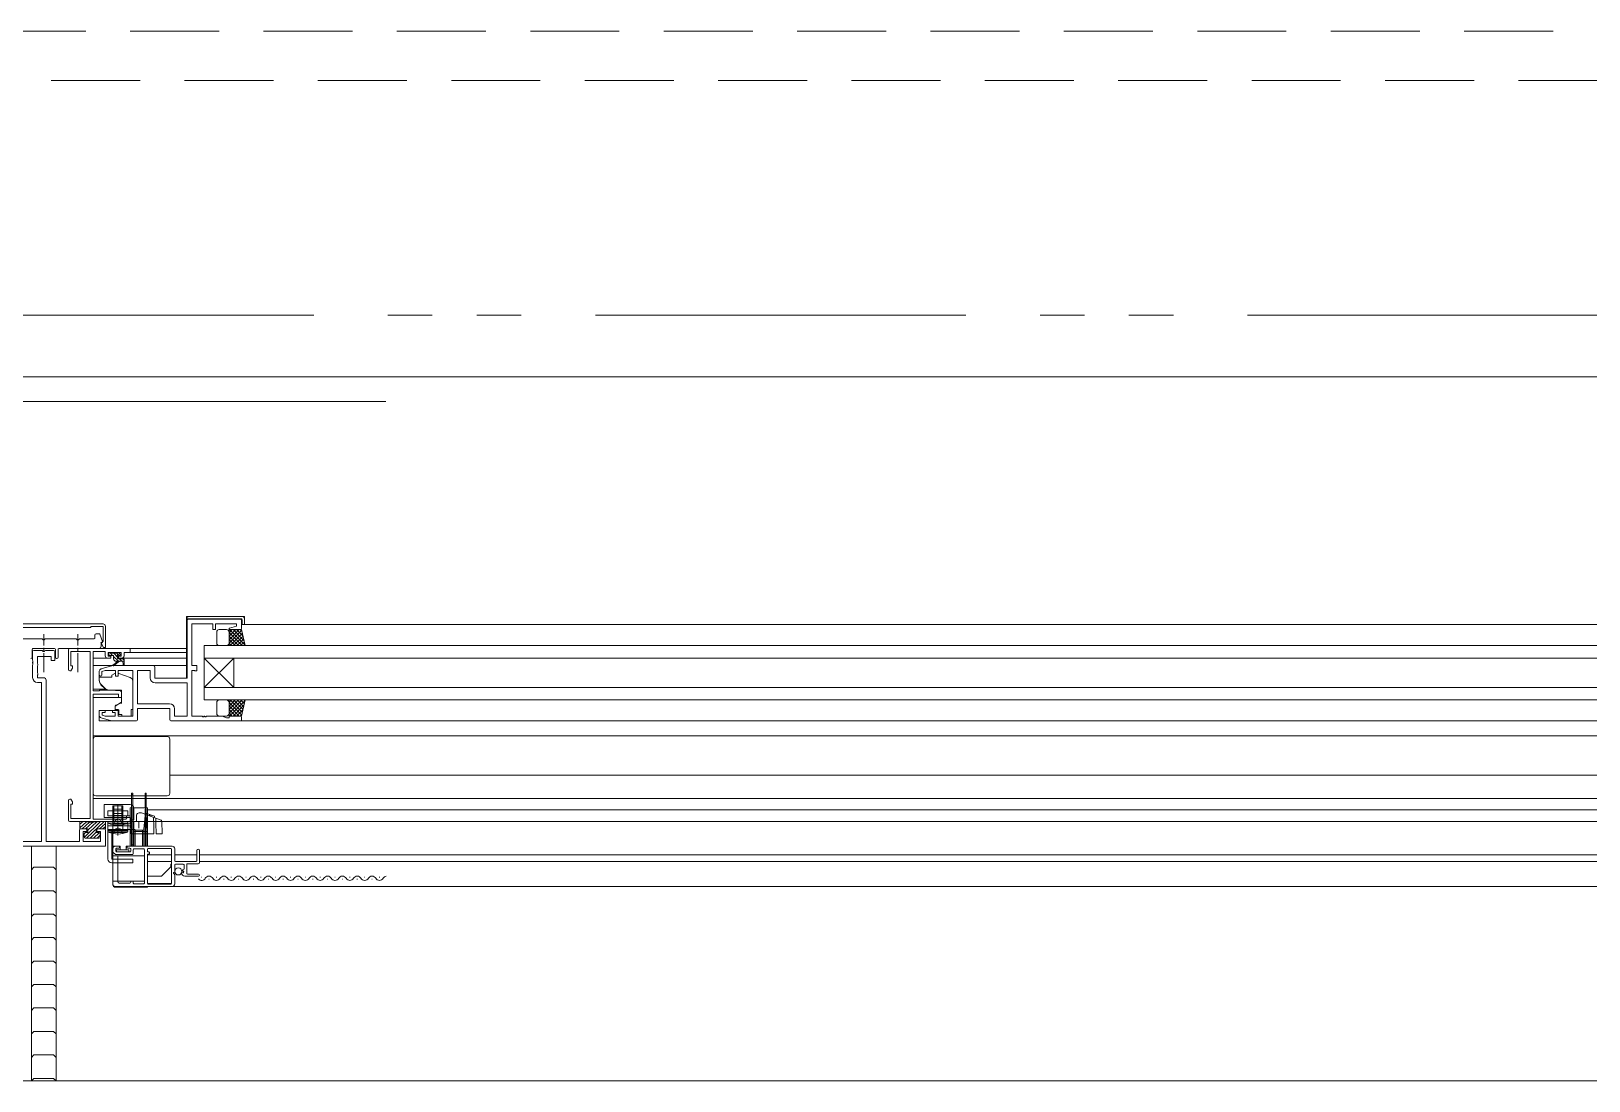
# Model space of a CAD drawing. Units: millimetres at full size. Extents: x -12803 to 120774, y -9413 to 101127.
# Drawn here: x 100269 to 100900, y 6691 to 7116 of the extents above; entities that cross this region are included whole.
import ezdxf

# ---------------------------------------------------------------- set-up
doc = ezdxf.new("R2010")
doc.units = ezdxf.units.MM
doc.header["$LTSCALE"] = 30
doc.linetypes.add('DASHED1', pattern=[1.8, 1.2, -0.6])
doc.linetypes.add('DOUBLE_CHAIN1', pattern=[8.8, 5, -1, 0.6, -0.6, 0.6, -1])
doc.layers.add('0-0_NoName', color=7, linetype='Continuous')
doc.layers.add('2-0_通芯', color=7, linetype='DOUBLE_CHAIN1', lineweight=15)
doc.layers.add('2-A_建具', color=7, linetype='Continuous', lineweight=15)

# ---------------------------------------------------------------- blocks, each defined once
blk = doc.blocks.new('グループ部品-732')
at = {"layer": '2-0_通芯'}
blk.add_line((74361.66, 7001.41), (120774.36, 7001.41), dxfattribs=at)
at = {"layer": '2-A_建具', "linetype": 'DASHED1'}
for p, q in [((98365.36, 7116.41), (102183.36, 7116.41)), ((97739.36, 7096.41), (102809.36, 7096.41))]:
    blk.add_line(p, q, dxfattribs=at)
at = {"layer": '2-A_建具'}
for p, q in [((97739.36, 6976.41), (102809.36, 6976.41)), ((100412.86, 6966.41), (100188.36, 6966.41)), ((100250.36, 6876.41), (100298.36, 6876.41)), ((100293.36, 6875.01), (100255.36, 6875.01)), ((100293.36, 6875.41), (100293.36, 6875.01)), ((100298.36, 6875.41), (100293.36, 6875.41)), ((100298.36, 6869.36), (100298.36, 6875.41)), ((100299.36, 6875.41), (100299.36, 6866.91)), ((100354.36, 6878.41), (100332.16, 6878.41)), ((100353.86, 6878.31), (100332.86, 6878.31)), ((100345.36, 6874.11), (100348.36, 6874.11)), ((100349.36, 6867.61), (100349.36, 6874.11)), ((100349.36, 6869.99), (100353.47, 6874.11)), ((100349.36, 6871.41), (100352.06, 6874.11)), ((100349.36, 6872.82), (100350.64, 6874.11)), ((100349.36, 6874.11), (100354.36, 6874.11)), ((100349.36, 6868.58), (100354.46, 6873.68)), ((100349.58, 6874.11), (100355.79, 6867.91)), ((100351, 6874.11), (100355.36, 6869.74)), ((100352.41, 6874.11), (100354.94, 6871.58)), ((100353.83, 6874.11), (100354.51, 6873.42)), ((100354.36, 6874.61), (100354.36, 6877.81)), ((101471.86, 6876.11), (100354.36, 6876.11)), ((100354.36, 6874.11), (100355.86, 6867.61)), ((100354.66, 6876.11), (100354.66, 6878.11)), ((100261.23, 6870.41), (100273.69, 6870.41)), ((100274.36, 6867.73), (100274.36, 6872.29)), ((100275.03, 6870.41), (100287.49, 6870.41)), ((100288.16, 6867.73), (100288.16, 6872.29)), ((100288.83, 6870.41), (100294.76, 6870.41)), ((100295.06, 6870.71), (100295.06, 6871.91)), ((100295.56, 6872.41), (100296.79, 6872.41)), ((100297.07, 6872.21), (100298.13, 6869.32)), ((100297.45, 6868.83), (100298.36, 6869.36)), ((100298.56, 6866.91), (100297.45, 6868.83)), ((100297.56, 6868.34), (100297.56, 6867.41)), ((100297.91, 6868.71), (100297.71, 6868.6)), ((100339.36, 6845.61), (100339.36, 6867.61)), ((100339.36, 6867.61), (101486.86, 6867.61)), ((100344.36, 6868.61), (100344.36, 6873.11)), ((100348.36, 6867.61), (100345.36, 6867.61)), ((100349.36, 6873.11), (100349.36, 6868.61)), ((100349.36, 6872.92), (100354.67, 6867.61)), ((100349.36, 6871.51), (100353.26, 6867.61)), ((100349.36, 6870.1), (100351.84, 6867.61)), ((100349.36, 6868.68), (100350.43, 6867.61)), ((100349.8, 6867.61), (100354.72, 6872.53)), ((100351.21, 6867.61), (100354.99, 6871.38)), ((100352.63, 6867.61), (100355.25, 6870.23)), ((100354.04, 6867.61), (100355.52, 6869.08)), ((100355.46, 6867.61), (100355.78, 6867.93)), ((100269.66, 6866.11), (100269.66, 6862.91)), ((100278.76, 6866.41), (100269.96, 6866.41)), ((100274.35, 6856.89), (100274.36, 6864.53)), ((100274.36, 6865.53), (100274.36, 6866.73)), ((100279.06, 6862.91), (100279.06, 6866.11)), ((100279.66, 6862.41), (100279.56, 6862.41)), ((100280.16, 6866.11), (100280.16, 6862.91)), ((100296.56, 6866.41), (100280.46, 6866.41)), ((100284.36, 6857.91), (100284.36, 6865.91)), ((100284.86, 6866.41), (100332.16, 6866.41)), ((100288.15, 6856.89), (100288.15, 6864.53)), ((100288.16, 6865.53), (100288.16, 6866.73)), ((100299.36, 6866.91), (100298.56, 6866.91)), ((100300.66, 6863.98), (100300.66, 6864.48)), ((100300.67, 6863.88), (100300.86, 6863.7)), ((100300.96, 6864.78), (100301.46, 6864.78)), ((100302.36, 6863.68), (100300.96, 6863.68)), ((100301.12, 6864.78), (100302.22, 6863.68)), ((100301.66, 6864.58), (100303.76, 6864.58)), ((100304.36, 6861.28), (100302.54, 6859.88)), ((100302.66, 6863.38), (100302.66, 6862.28)), ((100302.66, 6863.25), (100304.62, 6861.28)), ((100302.67, 6864.58), (100304.26, 6862.99)), ((100304.96, 6861.28), (100302.74, 6859.6)), ((100302.81, 6861.74), (100303.12, 6861.44)), ((100303.66, 6861.28), (100306.86, 6861.28)), ((100303.85, 6864.75), (100304.92, 6863.68)), ((100303.96, 6864.78), (100304.56, 6864.78)), ((100304.26, 6863.22), (100304.26, 6862.58)), ((100304.56, 6862.28), (100306.56, 6862.28)), ((100305.06, 6863.68), (100304.72, 6863.68)), ((100304.77, 6864.69), (100305.27, 6864.19)), ((100304.97, 6862.28), (100305.97, 6861.28)), ((100306.32, 6862.28), (100306.86, 6861.74)), ((100306.56, 6860.15), (100306.36, 6861.28)), ((100306.86, 6861.98), (100306.86, 6859.98)), ((100309.36, 6866.41), (100309.36, 6864.81)), ((101486.86, 6862.61), (100339.36, 6862.61)), ((100351.36, 6862.61), (100339.36, 6850.61)), ((100351.36, 6850.61), (100339.36, 6862.61)), ((100351.36, 6862.61), (100351.36, 6850.61)), ((100332.16, 6859.51), (100294.36, 6859.51)), ((100296.86, 6857.27), (100296.86, 6855.71)), ((100296.86, 6853.61), (100296.86, 6854.91)), ((100301.79, 6859.49), (100297.57, 6858.22)), ((100301.79, 6859.49), (100301.93, 6859.51)), ((100303.16, 6856.32), (100301.86, 6855.71)), ((100304.73, 6856.35), (100309.37, 6854.68)), ((100317.43, 6857.58), (100317.43, 6854.58)), ((100332.36, 6859.81), (100332.16, 6859.81)), ((100275.32, 6853.61), (100275.32, 6788.34)), ((100299.48, 6850.01), (100294.36, 6850.01)), ((100299.62, 6849.89), (100297.93, 6851.31)), ((100305.64, 6849.61), (100300.25, 6849.66)), ((100305.86, 6849.61), (100305.86, 6844.71)), ((100339.36, 6850.61), (101486.86, 6850.61)), ((100305.86, 6846.61), (100294.36, 6846.61)), ((100303.59, 6843.53), (100305.59, 6844.26)), ((100339.36, 6845.61), (101486.86, 6845.61)), ((100344.36, 6844.61), (100344.36, 6840.11)), ((100348.36, 6845.61), (100345.36, 6845.61)), ((100349.36, 6840.3), (100354.67, 6845.61)), ((100349.36, 6841.71), (100353.26, 6845.61)), ((100349.36, 6843.12), (100351.84, 6845.61)), ((100349.36, 6845.61), (100349.36, 6838.41)), ((100349.36, 6844.54), (100350.43, 6845.61)), ((100349.36, 6844.64), (100354.46, 6839.54)), ((100349.36, 6840.11), (100349.36, 6844.61)), ((100349.36, 6843.23), (100353.47, 6839.11)), ((100349.36, 6841.81), (100352.06, 6839.11)), ((100349.58, 6839.11), (100355.79, 6845.31)), ((100349.8, 6845.61), (100354.72, 6840.69)), ((100351, 6839.11), (100355.36, 6843.48)), ((100351.21, 6845.61), (100354.99, 6841.84)), ((100352.63, 6845.61), (100355.25, 6842.99)), ((100354.04, 6845.61), (100355.52, 6844.14)), ((100354.36, 6839.11), (100355.86, 6845.61)), ((100355.46, 6845.61), (100355.78, 6845.29)), ((100296.86, 6841.41), (100296.86, 6839.35)), ((100296.86, 6837.11), (100296.86, 6841.41)), ((100296.86, 6837.11), (100311.86, 6837.11)), ((100297.57, 6838.4), (100301.79, 6837.13)), ((100304.49, 6841.71), (100303.56, 6841.71)), ((100304.79, 6839.71), (100304.79, 6841.41)), ((100305.96, 6839.71), (100304.79, 6839.71)), ((100305.96, 6839.04), (100305.96, 6839.71)), ((100309.76, 6841.71), (100310.36, 6841.71)), ((100309.76, 6841.71), (100309.76, 6839.04)), ((100325.86, 6837.11), (100913.11, 6837.11)), ((100339.4, 6839.04), (100339.31, 6839.04)), ((100345.36, 6839.11), (100348.36, 6839.11)), ((100349.36, 6840.4), (100350.64, 6839.11)), ((100349.36, 6839.11), (100354.36, 6839.11)), ((100352.41, 6839.11), (100354.94, 6841.64)), ((100353.83, 6839.11), (100354.51, 6839.8)), ((100354.36, 6837.11), (100354.36, 6838.61)), ((101471.86, 6831.11), (100294.36, 6831.11)), ((100294.38, 6829.81), (100294.38, 6807.81)), ((100324.38, 6830.81), (100295.38, 6830.81)), ((100325.38, 6807.81), (100325.38, 6829.81)), ((101471.86, 6815.21), (100325.38, 6815.21)), ((100284.36, 6796.91), (100284.36, 6804.91)), ((100295.38, 6806.81), (100324.38, 6806.81)), ((100309.86, 6807.91), (100309.86, 6786.41)), ((100309.86, 6807.41), (100310.36, 6807.41)), ((100315.36, 6807.41), (100315.86, 6807.41)), ((100298.83, 6801.74), (100298.86, 6803.24)), ((100298.86, 6798.04), (100298.83, 6801.74)), ((100309.33, 6803.24), (100298.86, 6803.24)), ((100307.83, 6798.04), (100298.86, 6798.04)), ((100300.36, 6800.74), (100300.36, 6798.74)), ((100308.36, 6800.74), (100300.36, 6800.74)), ((100302.36, 6770.81), (100302.36, 6802.81)), ((100306.36, 6802.81), (100302.36, 6802.81)), ((100302.36, 6801.41), (100306.36, 6801.41)), ((100302.36, 6799.61), (100306.36, 6799.61)), ((100302.36, 6799.61), (100302.61, 6799.08)), ((100302.36, 6798.81), (100306.36, 6798.81)), ((100302.71, 6799.61), (100302.62, 6798.98)), ((100302.71, 6802.81), (100302.71, 6799.61)), ((100302.74, 6797.41), (100302.74, 6801.41)), ((100304.36, 6790.68), (100304.36, 6803.11)), ((100305.98, 6797.41), (100305.98, 6801.41)), ((100306, 6799.61), (100306.09, 6798.98)), ((100306.01, 6802.81), (100306.01, 6799.61)), ((100306.36, 6799.61), (100306.1, 6799.08)), ((100306.36, 6802.81), (100306.36, 6792.81)), ((100307.83, 6798.74), (100307.83, 6798.04)), ((100308.16, 6798.01), (100309.36, 6798.01)), ((100308.36, 6800.74), (100308.36, 6798.74)), ((100309.36, 6801.91), (100309.36, 6795.41)), ((100309.86, 6798.91), (100309.36, 6792.91)), ((100310.82, 6793.37), (100310.36, 6798.91)), ((100310.83, 6801.74), (100310.83, 6801.77)), ((100310.86, 6801.91), (100314.86, 6801.91)), ((100311.86, 6796.41), (100311.94, 6798.95)), ((100312.94, 6799.91), (100313.77, 6799.91)), ((100313.94, 6799.88), (100318.91, 6798.07)), ((100315.36, 6798.91), (100314.89, 6793.37)), ((100315.69, 6799.78), (100315.69, 6799.24)), ((100315.69, 6799.78), (100319.17, 6798.51)), ((100315.71, 6799.77), (100315.71, 6799.24)), ((100316.36, 6792.91), (100315.86, 6798.91)), ((100316.36, 6801.91), (100316.36, 6786.41)), ((100913.11, 6801.11), (100316.36, 6801.11)), ((100317.15, 6798.71), (100317.15, 6799.24)), ((100317.71, 6799.04), (100317.71, 6798.51)), ((100318.74, 6797.6), (100318.91, 6798.07)), ((100319.15, 6797.98), (100319.15, 6798.52)), ((100319.17, 6797.98), (100319.17, 6798.51)), ((100319.38, 6797.9), (100321.85, 6797)), ((100284.86, 6796.41), (101489.66, 6796.41)), ((100290.32, 6796.46), (100288.91, 6795.3)), ((100288.91, 6796.46), (100288.91, 6793.41)), ((100290.91, 6796.46), (100288.91, 6796.46)), ((100291.61, 6796.33), (100288.91, 6793.88)), ((100288.91, 6793.41), (100292.21, 6793.41)), ((100289.36, 6793.41), (100291.36, 6793.41)), ((100292.88, 6796.19), (100289.85, 6793.41)), ((100291.28, 6792.01), (100290.66, 6791.39)), ((100290.66, 6791.51), (100290.66, 6790.11)), ((100297.39, 6796.46), (100290.67, 6789.99)), ((100292.21, 6792.01), (100291.16, 6792.01)), ((100294.27, 6796.16), (100291.26, 6793.41)), ((100298.81, 6796.46), (100291.71, 6789.61)), ((100295.79, 6796.28), (100292.21, 6792.94)), ((100292.21, 6793.41), (100292.21, 6792.01)), ((100295.61, 6792.1), (100293.12, 6789.61)), ((100307.56, 6797.41), (100294.36, 6797.41)), ((100296.88, 6791.96), (100294.53, 6789.61)), ((100295.61, 6793.41), (100295.61, 6792.01)), ((100299.36, 6793.41), (100295.61, 6793.41)), ((100295.61, 6792.01), (100296.66, 6792.01)), ((100296.36, 6793.41), (100298.86, 6793.41)), ((100296.91, 6796.46), (100299.36, 6796.46)), ((100299.36, 6795.54), (100296.92, 6793.41)), ((100297.16, 6791.51), (100297.16, 6790.11)), ((100299.36, 6794.43), (100298.33, 6793.41)), ((100299.36, 6796.46), (100299.36, 6793.41)), ((100300.36, 6781.21), (100300.36, 6796.41)), ((100300.36, 6796.41), (100300.41, 6795.77)), ((100300.36, 6794.71), (100309.36, 6794.71)), ((100311.36, 6793.21), (100300.36, 6793.21)), ((100308.36, 6792.81), (100300.36, 6792.81)), ((100308.3, 6795.77), (100300.41, 6795.77)), ((100307.86, 6791.91), (100300.86, 6791.91)), ((100301.86, 6793.21), (100301.86, 6781.21)), ((100302.36, 6797.41), (100302.61, 6796.68)), ((100302.36, 6795.41), (100309.36, 6795.41)), ((100302.74, 6797.41), (100302.62, 6796.58)), ((100305.98, 6797.41), (100306.09, 6796.58)), ((100306.36, 6797.41), (100306.1, 6796.68)), ((100308.36, 6796.41), (100308.3, 6795.77)), ((100308.36, 6792.81), (100308.3, 6792.17)), ((100308.36, 6796.41), (100308.36, 6792.41)), ((100309.36, 6794.71), (100309.36, 6793.21)), ((100309.36, 6786.41), (100309.36, 6792.91)), ((100309.86, 6792.41), (100309.36, 6792.41)), ((100309.72, 6791.41), (100309.69, 6793.21)), ((100309.72, 6791.41), (100318.98, 6791.41)), ((100315.36, 6792.41), (100310.36, 6792.41)), ((100310.82, 6793.37), (100310.82, 6786.41)), ((100310.86, 6796.11), (100310.86, 6793.71)), ((100314.4, 6792.91), (100311.32, 6792.91)), ((100311.32, 6786.41), (100311.32, 6792.91)), ((100312.86, 6796.39), (100311.86, 6796.43)), ((100312.86, 6796.39), (100312.85, 6796.11)), ((100312.86, 6796.39), (100312.86, 6793.71)), ((100314.4, 6792.91), (100314.4, 6786.41)), ((100314.89, 6786.41), (100314.89, 6793.37)), ((100316.36, 6792.41), (100315.86, 6792.41)), ((100319.9, 6791.41), (100322.36, 6791.41)), ((100322.36, 6791.41), (100322.18, 6796.56)), ((100269.36, 6786.41), (100269.36, 6691.41)), ((100281.36, 6786.41), (100272.36, 6786.41)), ((100279.36, 6786.41), (100279.36, 6691.41)), ((100291.16, 6789.61), (100296.66, 6789.61)), ((100297.16, 6790.82), (100295.95, 6789.61)), ((100305.36, 6786.41), (100302.36, 6786.41)), ((100303.56, 6785.31), (100303.56, 6784.41)), ((100304.76, 6785.61), (100303.86, 6785.61)), ((100305.06, 6786.11), (100305.06, 6785.91)), ((100305.36, 6784.96), (100305.36, 6786.41)), ((100307.76, 6786.41), (100326.36, 6786.41)), ((100307.76, 6786.41), (100307.76, 6784.96)), ((100308.06, 6785.91), (100308.06, 6786.11)), ((100309.26, 6785.61), (100308.36, 6785.61)), ((100309.56, 6784.41), (100309.56, 6785.31)), ((100310.36, 6786.91), (100309.86, 6786.91)), ((100314.86, 6785.31), (100310.86, 6785.31)), ((100315.86, 6786.91), (100315.36, 6786.91)), ((100316.36, 6785.21), (100316.36, 6784.31)), ((100325.76, 6785.51), (100316.66, 6785.51)), ((100326.06, 6771.31), (100326.06, 6785.21)), ((100327.36, 6785.41), (100327.36, 6780.51)), ((100301.86, 6781.21), (100310.36, 6781.21)), ((100301.86, 6779.71), (100310.36, 6779.71)), ((100315.16, 6782.51), (100302.36, 6782.51)), ((100304.36, 6782.51), (100304.36, 6772.31)), ((100308.81, 6784.96), (100308.81, 6784.11)), ((100310.36, 6779.71), (100310.36, 6781.21)), ((100310.56, 6785.01), (100310.56, 6783.31)), ((100315.16, 6785.01), (100315.16, 6771.51)), ((100326.06, 6780.21), (100316.35, 6780.21)), ((100316.36, 6783.01), (100316.36, 6771.31)), ((100326.06, 6782.91), (100316.36, 6782.91)), ((100316.56, 6784.11), (100316.86, 6784.11)), ((100316.86, 6783.21), (100316.56, 6783.21)), ((100317.16, 6783.81), (100317.16, 6783.51)), ((100325.76, 6779.11), (100325.76, 6778.11)), ((100325.76, 6779.11), (100326.06, 6779.11)), ((100336.36, 6782.91), (100327.36, 6782.91)), ((100327.36, 6778.81), (100327.36, 6776.11)), ((100327.66, 6780.21), (100336.06, 6780.21)), ((100330.86, 6779.11), (100327.66, 6779.11)), ((100331.16, 6777.21), (100331.16, 6778.81)), ((100332.26, 6779.01), (100332.26, 6775.41)), ((100336.86, 6779.31), (100332.56, 6779.31)), ((100336.36, 6780.51), (100336.36, 6784.71)), ((100337.36, 6784.71), (100337.36, 6779.81)), ((101474.86, 6782.91), (100337.36, 6782.91)), ((101474.86, 6780.21), (100337.36, 6780.21)), ((100270.36, 6777.91), (100269.36, 6776.91)), ((100270.36, 6777.91), (100278.36, 6777.91)), ((100279.36, 6776.91), (100278.36, 6777.91)), ((100321.96, 6774.31), (100316.35, 6774.31)), ((100325.76, 6778.11), (100321.96, 6774.31)), ((100326.9, 6775.48), (100327.29, 6775.03)), ((100327.36, 6774.83), (100327.36, 6771.11)), ((100330.41, 6775.7), (100330.65, 6775.64)), ((100330.94, 6776.14), (100330.51, 6776.57)), ((100330.66, 6776.91), (100330.86, 6776.91)), ((100336.96, 6774.31), (100331.45, 6774.31)), ((100332.56, 6775.11), (100336.96, 6775.11)), ((100338.36, 6773.81), (100338.16, 6773.81)), ((100341.36, 6773.05), (100341.16, 6773.05)), ((100344.36, 6773.81), (100344.16, 6773.81)), ((100347.36, 6773.05), (100347.16, 6773.05)), ((100350.36, 6773.81), (100350.16, 6773.81)), ((100353.36, 6773.05), (100353.16, 6773.05)), ((100356.36, 6773.81), (100356.16, 6773.81)), ((100359.36, 6773.05), (100359.16, 6773.05)), ((100362.36, 6773.81), (100362.16, 6773.81)), ((100365.36, 6773.05), (100365.16, 6773.05)), ((100368.36, 6773.81), (100368.16, 6773.81)), ((100371.36, 6773.05), (100371.16, 6773.05)), ((100374.36, 6773.81), (100374.16, 6773.81)), ((100377.36, 6773.05), (100377.16, 6773.05)), ((100380.36, 6773.81), (100380.16, 6773.81)), ((100383.36, 6773.05), (100383.16, 6773.05)), ((100386.36, 6773.81), (100386.16, 6773.81)), ((100389.36, 6773.05), (100389.16, 6773.05)), ((100392.36, 6773.81), (100392.16, 6773.81)), ((100395.36, 6773.05), (100395.16, 6773.05)), ((100398.36, 6773.81), (100398.16, 6773.81)), ((100401.36, 6773.05), (100401.16, 6773.05)), ((100404.36, 6773.81), (100404.16, 6773.81)), ((100407.36, 6773.05), (100407.16, 6773.05)), ((100410.36, 6773.81), (100410.16, 6773.81)), ((100270.36, 6768.41), (100269.36, 6767.41)), ((100270.36, 6768.41), (100278.36, 6768.41)), ((100279.36, 6767.41), (100278.36, 6768.41)), ((100315.16, 6772.31), (100302.36, 6772.31)), ((101508.86, 6770.11), (100303.36, 6770.11)), ((100316.36, 6769.81), (100303.36, 6769.81)), ((100304.86, 6771.51), (100309.26, 6771.51)), ((100309.56, 6771.81), (100309.56, 6772.01)), ((100310.56, 6772.01), (100310.56, 6771.51)), ((100310.86, 6771.21), (100314.86, 6771.21)), ((100326.06, 6771.31), (100316.35, 6771.31)), ((100316.36, 6770.11), (100316.36, 6769.81)), ((100316.66, 6771.01), (100325.76, 6771.01)), ((100270.36, 6758.91), (100269.36, 6757.91)), ((100270.36, 6758.91), (100278.36, 6758.91)), ((100279.36, 6757.91), (100278.36, 6758.91)), ((100270.36, 6749.41), (100269.36, 6748.41)), ((100270.36, 6749.41), (100278.36, 6749.41)), ((100279.36, 6748.41), (100278.36, 6749.41)), ((100270.36, 6739.91), (100269.36, 6738.91)), ((100270.36, 6739.91), (100278.36, 6739.91)), ((100279.36, 6738.91), (100278.36, 6739.91)), ((100270.36, 6730.41), (100269.36, 6729.41)), ((100270.36, 6730.41), (100278.36, 6730.41)), ((100279.36, 6729.41), (100278.36, 6730.41)), ((100270.36, 6720.91), (100269.36, 6719.91)), ((100270.36, 6720.91), (100278.36, 6720.91)), ((100279.36, 6719.91), (100278.36, 6720.91)), ((100270.36, 6711.41), (100269.36, 6710.41)), ((100270.36, 6711.41), (100278.36, 6711.41)), ((100279.36, 6710.41), (100278.36, 6711.41)), ((100270.36, 6701.91), (100269.36, 6700.91)), ((100270.36, 6701.91), (100278.36, 6701.91)), ((100279.36, 6700.91), (100278.36, 6701.91)), ((102567.86, 6691.41), (97980.86, 6691.41)), ((100270.36, 6692.41), (100269.36, 6691.41)), ((100270.36, 6692.41), (100278.36, 6692.41)), ((100279.36, 6691.41), (100278.36, 6692.41))]:
    blk.add_line(p, q, dxfattribs=at)
for points in [[(100332.36, 6877.81), (100332.36, 6854.51), (100319.36, 6854.51), (100319.36, 6859.01)], [(100332.16, 6854.51), (100332.16, 6879.41), (100355.66, 6879.41), (100355.66, 6876.11)], [(100335.56, 6857.41), (100336.36, 6857.41), (100336.36, 6859.51), (100334.36, 6859.51), (100334.36, 6876.38), (100342.86, 6876.38), (100342.86, 6874.11), (100343.86, 6874.11), (100343.86, 6876.38), (100352.43, 6876.38), (100352.43, 6875.46), (100349.58, 6874.7)], [(100269.86, 6854.68), (100269.86, 6859.75), (100269.98, 6859.94), (100269.98, 6860.48), (100269.86, 6860.67), (100269.86, 6860.75), (100269.98, 6860.94), (100269.98, 6861.48), (100269.86, 6861.67), (100269.86, 6865.21)], [(100270.36, 6865.71), (100273.69, 6865.71), (100273.88, 6865.57)], [(100278.86, 6865.21), (100278.86, 6861.61), (100277.36, 6861.61), (100277.36, 6863.21), (100271.79, 6863.21), (100271.79, 6860.35), (100271.95, 6860.16), (100271.95, 6859.66), (100271.79, 6859.47), (100271.79, 6856.55), (100271.95, 6856.36), (100271.95, 6855.86), (100271.79, 6855.67), (100271.79, 6854.61), (100274.32, 6854.61)], [(100274.84, 6865.57), (100275.03, 6865.71), (100278.36, 6865.71)], [(100284.86, 6805.41), (100285.36, 6805.41), (100285.96, 6804.37), (100285.96, 6803.41), (100285.26, 6803.41), (100285.26, 6797.61), (100293.16, 6797.61), (100293.16, 6865.21), (100285.26, 6865.21), (100285.26, 6859.41), (100285.96, 6859.41), (100285.96, 6858.45), (100285.36, 6857.41), (100284.86, 6857.41)], [(100299.26, 6863.51), (100299.26, 6865.21), (100294.36, 6865.21), (100294.36, 6849.31), (100296.67, 6849.31)], [(100332.16, 6862.51), (100304.56, 6862.51), (100304.56, 6863.31), (100305.66, 6863.31), (100305.66, 6864.81), (100300.46, 6864.81), (100300.46, 6863.31), (100301.56, 6863.31), (100301.56, 6862.51), (100294.36, 6862.51)], [(100332.16, 6864.81), (100306.86, 6864.81), (100306.86, 6863.51)], [(100305.86, 6849.61), (100300.25, 6849.66), (100299.48, 6850.01), (100297.14, 6852.34), (100296.86, 6853.6), (100296.86, 6857.27), (100297.05, 6857.86), (100297.57, 6858.22)], [(100297.86, 6855.71), (100297.86, 6857.16), (100299.25, 6857.58), (100303.46, 6857.58), (100303.46, 6855.21), (100304.46, 6855.21), (100304.46, 6857.58), (100310.36, 6857.58), (100310.36, 6839.04), (100304.46, 6839.04), (100304.46, 6841.41), (100296.86, 6841.41)], [(100296.86, 6854.91), (100301.86, 6854.91), (100301.86, 6855.71)], [(100325.29, 6844.04), (100312.29, 6844.04), (100312.29, 6857.58), (100317.43, 6857.58)], [(100318.86, 6859.51), (100319.21, 6859.36), (100319.36, 6859.01)], [(100338.4, 6839.04), (100334.36, 6839.04), (100334.36, 6857.58), (100335.23, 6857.58)], [(100259.86, 6792.91), (100259.86, 6788.34), (100273.39, 6788.34), (100273.39, 6852.68), (100271.86, 6852.68)], [(100297.06, 6849.61), (100301.36, 6849.61), (100305.4, 6849.26)], [(100319.43, 6852.58), (100332.36, 6852.58), (100332.36, 6839.04), (100327.29, 6839.04), (100327.29, 6842.04)], [(100304.66, 6846.61), (100304.66, 6847.91), (100294.36, 6847.91), (100294.36, 6797.41)], [(100303.26, 6841.41), (100303.26, 6843.06), (100305.86, 6844.71)], [(100312.36, 6837.61), (100312.36, 6842.11), (100325.36, 6842.11), (100325.36, 6837.61)], [(100302.16, 6841.41), (100302.16, 6840.61), (100303.26, 6840.61), (100303.26, 6839.04), (100299.25, 6839.04), (100298.06, 6839.4), (100298.06, 6840.61), (100299.16, 6840.61), (100299.16, 6841.41)], [(100312.36, 6837.61), (100312.21, 6837.26), (100311.86, 6837.11)], [(100325.86, 6837.11), (100325.5, 6837.26), (100325.36, 6837.61)], [(100349.36, 6838.41), (100348.36, 6838.41), (100346.63, 6839.04), (100340.31, 6839.04)], [(100294.36, 6805.71), (101489.86, 6805.71), (101489.86, 6789.61)], [(100310.36, 6786.41), (100310.36, 6807.91), (100309.86, 6807.91)], [(100315.86, 6786.41), (100315.86, 6807.91), (100315.36, 6807.91), (100315.36, 6786.41)], [(100300.36, 6798.74), (100309.36, 6798.74), (100309.37, 6797.04), (100310.79, 6797.04), (100310.83, 6801.74)], [(100307.83, 6798.72), (100308.33, 6798.72), (100308.33, 6798.74)], [(100299.36, 6792.91), (100299.36, 6786.41), (100249.36, 6786.41)], [(100275.32, 6788.34), (100288.86, 6788.34), (100288.86, 6792.91)], [(100291.86, 6792.91), (100291.86, 6792.41), (100290.36, 6792.41), (100290.36, 6788.34), (100297.36, 6788.34), (100297.36, 6792.41), (100295.86, 6792.41), (100295.86, 6792.91)], [(100300.36, 6792.81), (100300.41, 6792.17), (100308.3, 6792.17)], [(100302.36, 6795.12), (100303.21, 6796.85), (100304.36, 6797.46)], [(100302.36, 6791.52), (100303.21, 6793.25), (100304.36, 6793.86)], [(100306.36, 6795.12), (100305.5, 6796.85), (100304.36, 6797.46)], [(100306.36, 6791.52), (100305.5, 6793.25), (100304.36, 6793.86)], [(100318.98, 6791.41), (100318.86, 6794.63), (100318.74, 6797.6)], [(100319.67, 6797.45), (100319.73, 6795.8), (100319.9, 6791.41)], [(100310.26, 6783.01), (100303.36, 6783.01), (100302.36, 6784.01)], [(100309.26, 6784.11), (100303.81, 6784.11), (100303.81, 6784.96), (100308.81, 6784.96)]]:
    blk.add_lwpolyline(points, dxfattribs=at)
blk.add_circle((100328.84, 6776.21), 1.45, dxfattribs=at)
for centre, radius, start, end in [((100298.36, 6875.41), 1, 0.00087, 90), ((100333.16, 6878.41), 1, 90, 179.99999), ((100332.86, 6877.81), 0.5, 90, 180), ((100345.36, 6873.11), 1, 89.9999, 179.9999), ((100348.36, 6873.11), 1, 359.9999, 89.9999), ((100349.66, 6874.41), 0.3, 105, 270), ((100353.86, 6877.81), 0.5, 0, 90), ((100353.86, 6874.61), 0.5, 270, 0), ((100354.36, 6878.11), 0.3, 0, 90), ((100354.66, 6878.41), 1, 0, 90), ((100273.69, 6870.21), 0.2, 16.60294, 90), ((100274.36, 6870.41), 0.5, 196.5981, 343.3939), ((100275.03, 6870.21), 0.2, 90, 163.39706), ((100287.49, 6870.21), 0.2, 16.60294, 90), ((100288.16, 6870.41), 0.5, 196.6061, 343.4019), ((100288.83, 6870.21), 0.2, 90, 163.39706), ((100294.76, 6870.71), 0.3, 270, 0), ((100295.56, 6871.91), 0.5, 90, 179.99999), ((100296.56, 6867.41), 1, 270, 0), ((100296.79, 6872.11), 0.3, 19.9968, 90), ((100297.86, 6868.34), 0.3, 120.02532, 179.99709), ((100297.66, 6869.14), 0.5, 299.99993, 19.99625), ((100345.36, 6868.61), 1, 179.9999, 269.9999), ((100348.36, 6868.61), 1, 269.9999, 359.9999), ((100269.16, 6862.91), 0.5, 270, 0), ((100269.96, 6866.11), 0.3, 90, 180), ((100270.36, 6865.21), 0.5, 90, 180), ((100274.36, 6865.71), 0.5, 196.60155, 343.39845), ((100278.36, 6865.21), 0.5, 0, 90), ((100278.76, 6866.11), 0.3, 0, 90), ((100279.56, 6862.91), 0.5, 180, 270), ((100279.66, 6862.91), 0.5, 270, 0), ((100280.46, 6866.11), 0.3, 90, 180), ((100284.86, 6865.91), 0.5, 90, 180), ((100300.26, 6863.51), 1, 180, 270), ((100300.96, 6864.48), 0.3, 90, 180), ((100300.96, 6863.98), 0.3, 180, 270), ((100301.46, 6864.58), 0.2, 0, 90), ((100302.36, 6863.38), 0.3, 0, 90), ((100303.66, 6862.28), 1, 180, 270), ((100303.96, 6864.58), 0.2, 90, 180), ((100304.26, 6863.68), 0.25, 33.05573, 236.94427), ((100303.96, 6863.22), 0.3, 0, 56.94427), ((100304.56, 6862.58), 0.3, 180, 270), ((100304.72, 6863.98), 0.3, 213.05573, 270), ((100304.56, 6864.48), 0.3, 45, 90), ((100305.06, 6863.98), 0.3, 270, 45), ((100305.86, 6863.51), 1, 270, 0), ((100306.56, 6861.98), 0.3, 0, 90), ((100271.86, 6854.68), 2, 180, 270), ((100274.32, 6853.61), 1, 0, 90), ((100284.86, 6857.91), 0.5, 180, 270), ((100297.86, 6857.27), 1, 106.69924, 180), ((100297.36, 6855.71), 0.5, 180, 0), ((100301.93, 6859.01), 0.5, 90, 106.69924), ((100302.56, 6859.68), 0.2, 95.58289, 335.58289), ((100303.59, 6855.41), 1, 97.40692, 115), ((100304.39, 6855.41), 1, 70.14674, 86.11316), ((100306.66, 6859.98), 0.2, 120, 0), ((100308.86, 6853.27), 1.5, 0, 70.14674), ((100319.43, 6854.58), 2, 180, 270), ((100318.86, 6859.01), 0.5, 0, 90), ((100335.23, 6857.38), 0.2, 35.09963, 90), ((100335.56, 6857.61), 0.2, 215.09963, 270), ((100296.67, 6849.51), 0.2, 270, 345.52249), ((100299.86, 6853.61), 3, 180.00001, 230), ((100297.06, 6849.41), 0.2, 90, 165.52249), ((100300.26, 6850.66), 1, 230, 269.5), ((100305.36, 6848.76), 0.5, 0, 85), ((100305.56, 6849.31), 0.3, 0, 89.5), ((100303.76, 6843.06), 0.5, 110, 180), ((100303.56, 6842.01), 0.3, 180.00001, 270), ((100305.36, 6844.71), 0.5, 290, 0), ((100325.29, 6842.04), 2, 0, 90), ((100345.36, 6844.61), 1, 90.0001, 180.0001), ((100348.36, 6844.61), 1, 0.0001, 90.0001), ((100297.86, 6839.35), 1, 180, 253.30076), ((100301.93, 6837.61), 0.5, 253.30076, 270), ((100304.49, 6841.41), 0.3, 0, 90), ((100311.86, 6837.61), 0.5, 270, 0), ((100325.86, 6837.61), 0.5, 180, 270), ((100338.4, 6838.84), 0.2, 23.57818, 90), ((100338.86, 6839.04), 0.3, 203.57818, 336.42182), ((100339.31, 6838.84), 0.2, 90, 156.42182), ((100339.4, 6838.84), 0.2, 23.57818, 90), ((100339.86, 6839.04), 0.3, 203.57818, 336.42182), ((100340.31, 6838.84), 0.2, 90, 156.42182), ((100345.36, 6840.11), 1, 180.0001, 270.0001), ((100348.36, 6840.11), 1, 270.0001, 0.0001), ((100353.86, 6838.61), 0.5, 0, 90), ((100295.38, 6829.81), 1, 90, 179.99999), ((100324.38, 6829.81), 1, 0, 90), ((100284.86, 6804.91), 0.5, 90, 180), ((100295.38, 6807.81), 1, 180, 270), ((100324.38, 6807.81), 1, 270, 0), ((100302.43, 6799.01), 0.2, 270, 19.42185), ((100306.29, 6799.01), 0.2, 160.57815, 270), ((100307.56, 6797.71), 0.3, 270, 0), ((100308.16, 6797.71), 0.3, 90, 180), ((100309.33, 6801.74), 1.5, 1, 90), ((100309.36, 6802.41), 0.5, 270, 0), ((100310.86, 6802.41), 0.5, 180, 270), ((100312.94, 6798.91), 1, 90, 178), ((100313.77, 6799.41), 0.5, 70, 90), ((100314.86, 6802.41), 0.5, 270, 0), ((100316.36, 6802.41), 0.5, 180, 270), ((100319.21, 6797.48), 0.457, 356.53576, 68.26228), ((100284.86, 6796.91), 0.5, 180, 270), ((100289.36, 6792.91), 0.5, 90, 180), ((100291.16, 6791.51), 0.5, 90, 180), ((100293.89, 6811.16), 15, 258.52158, 270.05735), ((100291.36, 6792.91), 0.5, 0, 90), ((100293.92, 6811.16), 15, 269.94259, 281.47842), ((100296.36, 6792.91), 0.5, 90, 180), ((100296.66, 6791.51), 0.5, 0, 90), ((100298.86, 6792.91), 0.5, 0, 90), ((100300.86, 6792.41), 0.5, 180, 270), ((100304.36, 6804.41), 9.5, 245.47227, 294.52773), ((100304.36, 6800.81), 9.5, 245.47227, 294.52773), ((100302.43, 6796.61), 0.2, 270, 19.42185), ((100306.29, 6796.61), 0.2, 160.57815, 270), ((100307.86, 6792.41), 0.5, 270, 0), ((100310.36, 6793.71), 0.5, 270, 0), ((100310.56, 6796.11), 0.3, 0, 90), ((100311.32, 6793.41), 0.5, 184.76364, 270), ((100314.4, 6793.41), 0.5, 270, 355.23636), ((100321.68, 6796.53), 0.5, 3.12042, 70), ((100291.16, 6790.11), 0.5, 180, 270), ((100296.66, 6790.11), 0.5, 270, 0), ((100303.36, 6785.41), 1, 90, 180), ((100303.86, 6785.31), 0.3, 90, 180), ((100304.76, 6786.11), 0.3, 0, 90), ((100304.76, 6785.91), 0.3, 270, 0), ((100308.36, 6786.11), 0.3, 90, 180), ((100308.36, 6785.91), 0.3, 180, 270), ((100309.26, 6785.31), 0.3, 0, 90), ((100310.86, 6785.01), 0.3, 90, 180), ((100314.86, 6785.01), 0.3, 0, 90), ((100316.66, 6785.21), 0.3, 90, 180), ((100325.76, 6785.21), 0.3, 0, 90), ((100326.36, 6785.41), 1, 0, 90), ((100336.86, 6784.71), 0.5, 0, 180), ((100301.86, 6781.21), 1.5, 180, 270), ((100303.86, 6784.41), 0.3, 180, 270), ((100309.26, 6784.41), 0.3, 270, 0), ((100310.26, 6783.31), 0.3, 270, 0), ((100316.56, 6784.31), 0.2, 180, 270), ((100316.56, 6783.01), 0.2, 90, 180), ((100316.86, 6783.81), 0.3, 0, 90), ((100316.86, 6783.51), 0.3, 270, 0), ((100327.66, 6780.51), 0.3, 180, 270), ((100327.66, 6778.81), 0.3, 90, 180), ((100330.86, 6778.81), 0.3, 0, 90), ((100332.56, 6779.01), 0.3, 90, 180), ((100336.06, 6780.51), 0.3, 270, 0), ((100336.86, 6779.81), 0.5, 270, 0), ((100327.06, 6775.61), 0.2, 90, 220), ((100327.06, 6776.11), 0.3, 270, 0), ((100327.06, 6774.83), 0.3, 0, 40), ((100330.36, 6775.51), 0.2, 75, 185.21591), ((100331.45, 6775.61), 1.3, 185.21591, 270), ((100330.66, 6776.71), 0.2, 90, 225), ((100330.73, 6775.93), 0.3, 255, 45), ((100330.86, 6777.21), 0.3, 270, 0), ((100332.56, 6775.41), 0.3, 180, 270), ((100336.96, 6774.71), 0.4, 270, 90), ((100338.26, 6774.27), 1.72, 220.84223, 330.79746), ((100341.26, 6772.59), 1.72, 29.20254, 150.79746), ((100344.26, 6774.27), 1.72, 209.20254, 330.79746), ((100347.26, 6772.59), 1.72, 29.20254, 150.79746), ((100350.26, 6774.27), 1.72, 209.20254, 330.79746), ((100353.26, 6772.59), 1.72, 29.20254, 150.79746), ((100356.26, 6774.27), 1.72, 209.20254, 330.79746), ((100359.26, 6772.59), 1.72, 29.20254, 150.79746), ((100362.26, 6774.27), 1.72, 209.20254, 330.79746), ((100365.26, 6772.59), 1.72, 29.20254, 150.79746), ((100368.26, 6774.27), 1.72, 209.20254, 330.79746), ((100371.26, 6772.59), 1.72, 29.20254, 150.79746), ((100374.26, 6774.27), 1.72, 209.20254, 330.79746), ((100377.26, 6772.59), 1.72, 29.20254, 150.79746), ((100380.26, 6774.27), 1.72, 209.20254, 330.79746), ((100383.26, 6772.59), 1.72, 29.20254, 150.79746), ((100386.26, 6774.27), 1.72, 209.20254, 330.79746), ((100389.26, 6772.59), 1.72, 29.20254, 150.79746), ((100392.26, 6774.27), 1.72, 209.20254, 330.79746), ((100395.26, 6772.59), 1.72, 29.20254, 150.79746), ((100398.26, 6774.27), 1.72, 209.20254, 330.79746), ((100401.26, 6772.59), 1.72, 29.20254, 150.79746), ((100404.26, 6774.27), 1.72, 209.20254, 330.79746), ((100407.26, 6772.59), 1.72, 29.20254, 150.79746), ((100410.26, 6774.27), 1.72, 209.20254, 330.79746), ((100413.26, 6772.59), 1.72, 100.0542, 150.79746), ((100302.86, 6771.81), 0.5, 90, 180), ((100303.36, 6771.11), 1, 180, 270), ((100303.36, 6770.81), 1, 180, 270), ((100304.06, 6772.01), 0.3, 0, 90), ((100304.86, 6772.01), 0.5, 180, 270), ((100309.26, 6771.81), 0.3, 270, 0), ((100309.86, 6772.01), 0.3, 90, 180), ((100310.26, 6772.01), 0.3, 0, 90), ((100310.86, 6771.51), 0.3, 180, 270), ((100314.86, 6771.51), 0.3, 270, 0), ((100316.66, 6771.31), 0.3, 180, 270), ((100325.76, 6771.31), 0.3, 270, 0), ((100326.36, 6771.11), 1, 270, 0)]:
    blk.add_arc(centre, radius, start, end, dxfattribs=at)

msp = doc.modelspace()

# ---------------------------------------------------------------- block references
at = {"layer": '0-0_NoName'}
msp.add_blockref('グループ部品-732', (0, 0), dxfattribs=at)

doc.saveas('drawing.dxf')
